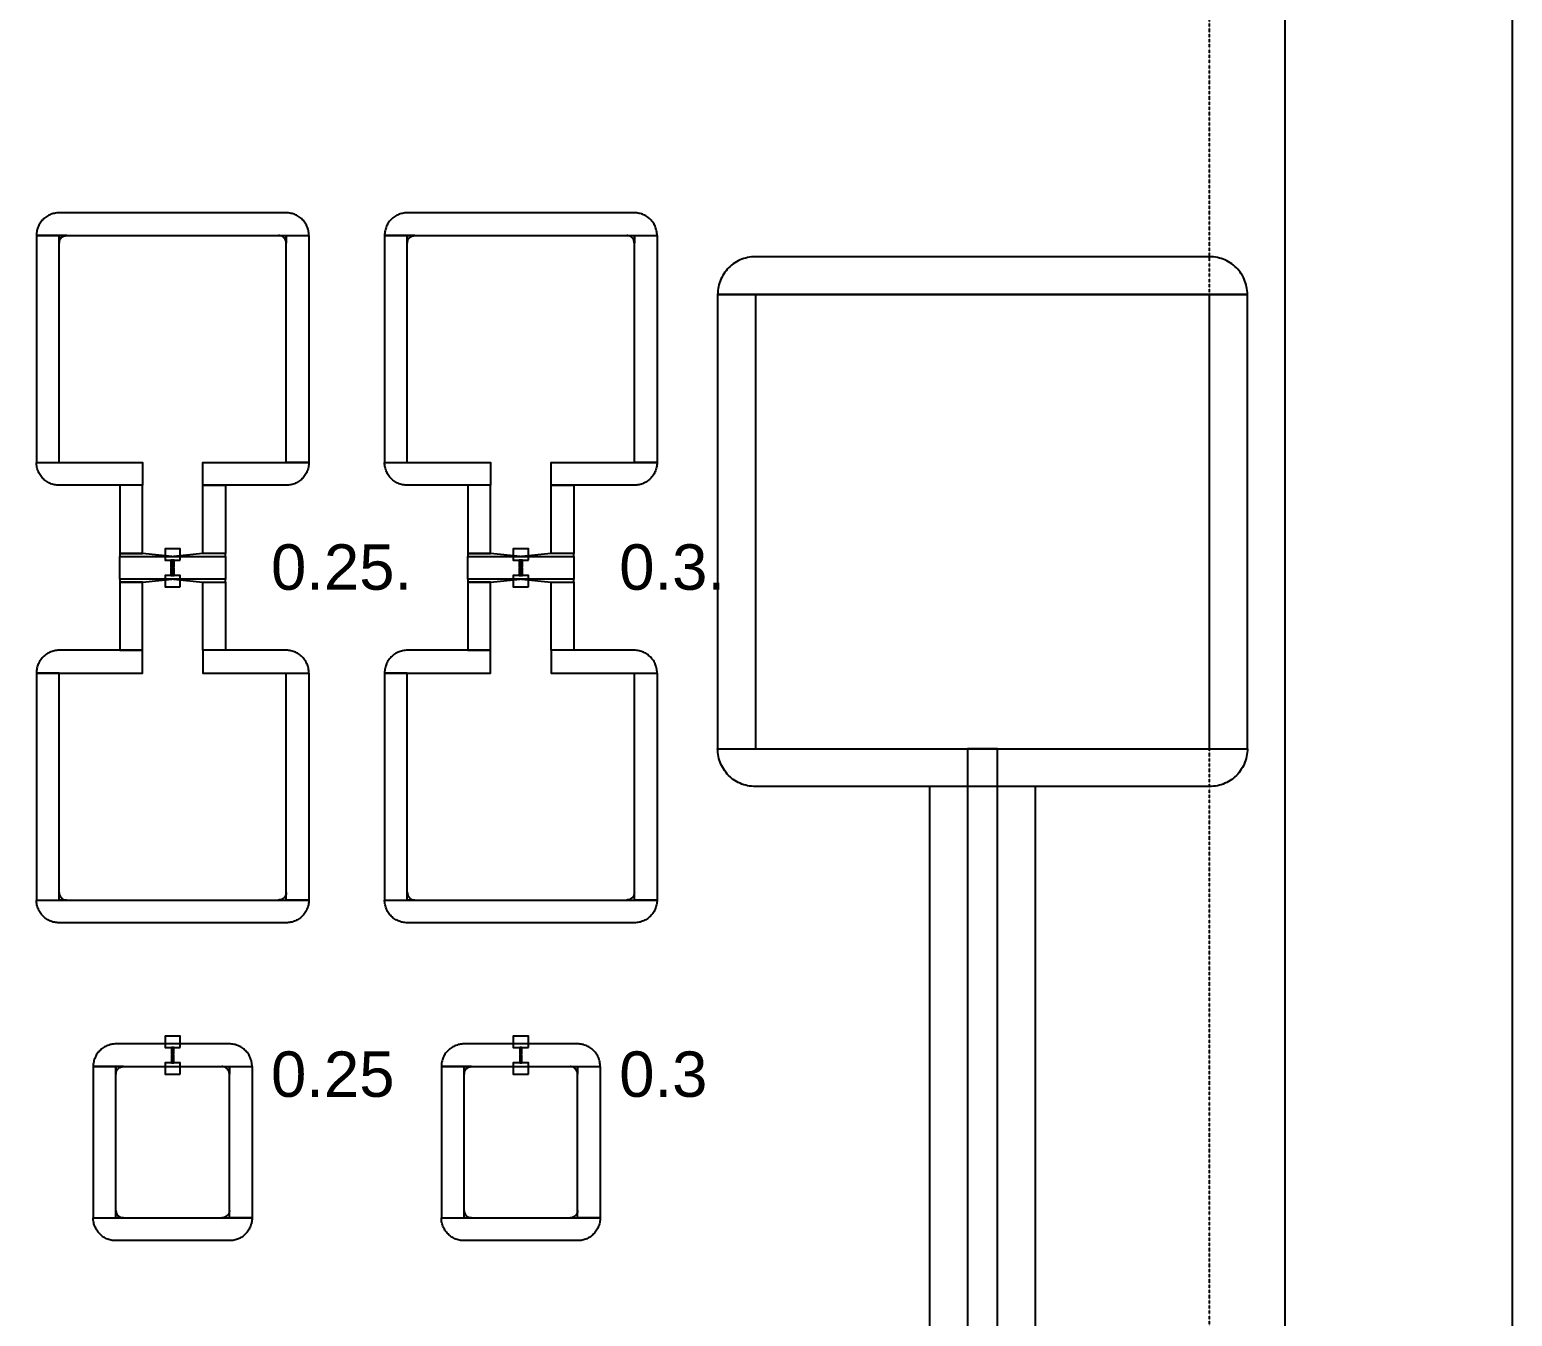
# Model space of a CAD drawing. Extents: x 100 to 6900, y 100 to 6900.
# Drawn here: x 4941 to 6900, y 3500 to 5200 of the extents above; entities that cross this region are included whole.
import ezdxf

# ---------------------------------------------------------------- set-up
doc = ezdxf.new("R2010")
doc.units = 0
doc.linetypes.add('DOT', pattern=[0.2, 0, -0.2])
doc.layers.get('0').update_dxf_attribs({"linetype": 'CONTINUOUS'})
for name, color, linetype in [('BASEMETAL', 4, 'CONTINUOUS'), ('DICEGRID', 3, 'CONTINUOUS'), ('FRAME', 8, 'CONTINUOUS'), ('JUNCTION', 1, 'CONTINUOUS'), ('MARKERS', 2, 'CONTINUOUS'), ('SECONDLAYER', 6, 'CONTINUOUS'), ('UNDERCUT', 2, 'CONTINUOUS')]:
    doc.layers.add(name, color=color, linetype=linetype)
doc.styles.get("Standard").update_dxf_attribs({"font": 'arial.ttf'})

# ---------------------------------------------------------------- blocks, each defined once
blk = doc.blocks.new('CHIP_JARRAY')
for points in [[(5030, 4828), (5210, 4828), (5210, 4828), (5210, 4829.6), (5209.8, 4831.1), (5209.6, 4832.7), (5209.3, 4834.2), (5209, 4835.8), (5208.5, 4837.3), (5208, 4838.8), (5207.4, 4840.2), (5206.7, 4841.6), (5206, 4843), (5205.2, 4844.3), (5204.3, 4845.6), (5203.3, 4846.9), (5202.3, 4848.1), (5201.2, 4849.2), (5200.1, 4850.3), (5198.9, 4851.3), (5197.6, 4852.3), (5196.3, 4853.2), (5195, 4854), (5193.6, 4854.7), (5192.2, 4855.4), (5190.8, 4856), (5189.3, 4856.5), (5187.8, 4857), (5186.2, 4857.3), (5184.7, 4857.6), (5183.1, 4857.8), (5181.6, 4858), (5180, 4858), (4880, 4858), (4878.4, 4858), (4876.9, 4857.8), (4875.3, 4857.6), (4873.8, 4857.3), (4872.2, 4857), (4870.7, 4856.5), (4869.2, 4856), (4867.8, 4855.4), (4866.4, 4854.7), (4865, 4854), (4863.7, 4853.2), (4862.4, 4852.3), (4861.1, 4851.3), (4859.9, 4850.3), (4858.8, 4849.2), (4857.7, 4848.1), (4856.7, 4846.9), (4855.7, 4845.6), (4854.8, 4844.3), (4854, 4843), (4853.3, 4841.6), (4852.6, 4840.2), (4852, 4838.8), (4851.5, 4837.3), (4851, 4835.8), (4850.7, 4834.2), (4850.4, 4832.7), (4850.2, 4831.1), (4850, 4829.6), (4850, 4828), (4850, 4828)], [(5490, 4828), (5670, 4828), (5670, 4828), (5670, 4829.6), (5669.8, 4831.1), (5669.6, 4832.7), (5669.3, 4834.2), (5669, 4835.8), (5668.5, 4837.3), (5668, 4838.8), (5667.4, 4840.2), (5666.7, 4841.6), (5666, 4843), (5665.2, 4844.3), (5664.3, 4845.6), (5663.3, 4846.9), (5662.3, 4848.1), (5661.2, 4849.2), (5660.1, 4850.3), (5658.9, 4851.3), (5657.6, 4852.3), (5656.3, 4853.2), (5655, 4854), (5653.6, 4854.7), (5652.2, 4855.4), (5650.8, 4856), (5649.3, 4856.5), (5647.8, 4857), (5646.2, 4857.3), (5644.7, 4857.6), (5643.1, 4857.8), (5641.6, 4858), (5640, 4858), (5340, 4858), (5338.4, 4858), (5336.9, 4857.8), (5335.3, 4857.6), (5333.8, 4857.3), (5332.2, 4857), (5330.7, 4856.5), (5329.2, 4856), (5327.8, 4855.4), (5326.4, 4854.7), (5325, 4854), (5323.7, 4853.2), (5322.4, 4852.3), (5321.1, 4851.3), (5319.9, 4850.3), (5318.8, 4849.2), (5317.7, 4848.1), (5316.7, 4846.9), (5315.7, 4845.6), (5314.8, 4844.3), (5314, 4843), (5313.3, 4841.6), (5312.6, 4840.2), (5312, 4838.8), (5311.5, 4837.3), (5311, 4835.8), (5310.7, 4834.2), (5310.4, 4832.7), (5310.2, 4831.1), (5310, 4829.6), (5310, 4828), (5310, 4828)], [(4880, 4528), (4880, 4828), (4850, 4828), (4850, 4528)], [(4880, 4828), (4880, 4818), (4880.1, 4819), (4880.2, 4820.1), (4880.5, 4821.1), (4880.9, 4822.1), (4881.3, 4823), (4881.9, 4823.9), (4882.6, 4824.7), (4883.3, 4825.4), (4884.1, 4826.1), (4885, 4826.7), (4885.9, 4827.1), (4886.9, 4827.5), (4887.9, 4827.8), (4889, 4827.9), (4890, 4828)], [(5180, 4828), (5180, 4818), (5179.9, 4819), (5179.8, 4820.1), (5179.5, 4821.1), (5179.1, 4822.1), (5178.7, 4823), (5178.1, 4823.9), (5177.4, 4824.7), (5176.7, 4825.4), (5175.9, 4826.1), (5175, 4826.7), (5174.1, 4827.1), (5173.1, 4827.5), (5172.1, 4827.8), (5171, 4827.9), (5170, 4828)], [(5180, 4528), (5180, 4828), (5210, 4828), (5210, 4528)], [(5340, 4528), (5340, 4828), (5310, 4828), (5310, 4528)], [(5340, 4828), (5340, 4818), (5340.1, 4819), (5340.2, 4820.1), (5340.5, 4821.1), (5340.9, 4822.1), (5341.3, 4823), (5341.9, 4823.9), (5342.6, 4824.7), (5343.3, 4825.4), (5344.1, 4826.1), (5345, 4826.7), (5345.9, 4827.1), (5346.9, 4827.5), (5347.9, 4827.8), (5349, 4827.9), (5350, 4828)], [(5640, 4828), (5640, 4818), (5639.9, 4819), (5639.8, 4820.1), (5639.5, 4821.1), (5639.1, 4822.1), (5638.7, 4823), (5638.1, 4823.9), (5637.4, 4824.7), (5636.7, 4825.4), (5635.9, 4826.1), (5635, 4826.7), (5634.1, 4827.1), (5633.1, 4827.5), (5632.1, 4827.8), (5631, 4827.9), (5630, 4828)], [(5640, 4528), (5640, 4828), (5670, 4828), (5670, 4528)], [(6100, 4750), (6450, 4750), (6450, 4750), (6449.9, 4752.6), (6449.7, 4755.2), (6449.4, 4757.8), (6448.9, 4760.4), (6448.3, 4762.9), (6447.6, 4765.5), (6446.7, 4767.9), (6445.7, 4770.3), (6444.6, 4772.7), (6443.3, 4775), (6441.9, 4777.2), (6440.5, 4779.4), (6438.9, 4781.5), (6437.2, 4783.5), (6435.4, 4785.4), (6433.5, 4787.2), (6431.5, 4788.9), (6429.4, 4790.5), (6427.2, 4791.9), (6425, 4793.3), (6422.7, 4794.6), (6420.3, 4795.7), (6417.9, 4796.7), (6415.5, 4797.6), (6412.9, 4798.3), (6410.4, 4798.9), (6407.8, 4799.4), (6405.2, 4799.7), (6402.6, 4799.9), (6400, 4800), (5800, 4800), (5797.4, 4799.9), (5794.8, 4799.7), (5792.2, 4799.4), (5789.6, 4798.9), (5787.1, 4798.3), (5784.5, 4797.6), (5782.1, 4796.7), (5779.7, 4795.7), (5777.3, 4794.6), (5775, 4793.3), (5772.8, 4791.9), (5770.6, 4790.5), (5768.5, 4788.9), (5766.5, 4787.2), (5764.6, 4785.4), (5762.8, 4783.5), (5761.1, 4781.5), (5759.5, 4779.4), (5758.1, 4777.2), (5756.7, 4775), (5755.4, 4772.7), (5754.3, 4770.3), (5753.3, 4767.9), (5752.4, 4765.5), (5751.7, 4762.9), (5751.1, 4760.4), (5750.6, 4757.8), (5750.3, 4755.2), (5750.1, 4752.6), (5750, 4750), (5750, 4750)], [(6450, 4150), (6450, 4750), (5750, 4750), (5750, 4150)], [(4920, 4528), (4990, 4528), (4990, 4498), (4880, 4498), (4878.4, 4498), (4876.9, 4498.2), (4875.3, 4498.4), (4873.8, 4498.7), (4872.2, 4499), (4870.7, 4499.5), (4869.2, 4500), (4867.8, 4500.6), (4866.4, 4501.3), (4865, 4502), (4863.7, 4502.8), (4862.4, 4503.7), (4861.1, 4504.7), (4859.9, 4505.7), (4858.8, 4506.8), (4857.7, 4507.9), (4856.7, 4509.1), (4855.7, 4510.4), (4854.8, 4511.7), (4854, 4513), (4853.3, 4514.4), (4852.6, 4515.8), (4852, 4517.2), (4851.5, 4518.7), (4851, 4520.2), (4850.7, 4521.8), (4850.4, 4523.3), (4850.2, 4524.9), (4850, 4526.4), (4850, 4528), (4850, 4528)], [(5140, 4528), (5210, 4528), (5210, 4528), (5210, 4526.4), (5209.8, 4524.9), (5209.6, 4523.3), (5209.3, 4521.8), (5209, 4520.2), (5208.5, 4518.7), (5208, 4517.2), (5207.4, 4515.8), (5206.7, 4514.4), (5206, 4513), (5205.2, 4511.7), (5204.3, 4510.4), (5203.3, 4509.1), (5202.3, 4507.9), (5201.2, 4506.8), (5200.1, 4505.7), (5198.9, 4504.7), (5197.6, 4503.7), (5196.3, 4502.8), (5195, 4502), (5193.6, 4501.3), (5192.2, 4500.6), (5190.8, 4500), (5189.3, 4499.5), (5187.8, 4499), (5186.2, 4498.7), (5184.7, 4498.4), (5183.1, 4498.2), (5181.6, 4498), (5180, 4498), (5070, 4498), (5070, 4528)], [(5380, 4528), (5450, 4528), (5450, 4498), (5340, 4498), (5338.4, 4498), (5336.9, 4498.2), (5335.3, 4498.4), (5333.8, 4498.7), (5332.2, 4499), (5330.7, 4499.5), (5329.2, 4500), (5327.8, 4500.6), (5326.4, 4501.3), (5325, 4502), (5323.7, 4502.8), (5322.4, 4503.7), (5321.1, 4504.7), (5319.9, 4505.7), (5318.8, 4506.8), (5317.7, 4507.9), (5316.7, 4509.1), (5315.7, 4510.4), (5314.8, 4511.7), (5314, 4513), (5313.3, 4514.4), (5312.6, 4515.8), (5312, 4517.2), (5311.5, 4518.7), (5311, 4520.2), (5310.7, 4521.8), (5310.4, 4523.3), (5310.2, 4524.9), (5310, 4526.4), (5310, 4528), (5310, 4528)], [(5600, 4528), (5670, 4528), (5670, 4528), (5670, 4526.4), (5669.8, 4524.9), (5669.6, 4523.3), (5669.3, 4521.8), (5669, 4520.2), (5668.5, 4518.7), (5668, 4517.2), (5667.4, 4515.8), (5666.7, 4514.4), (5666, 4513), (5665.2, 4511.7), (5664.3, 4510.4), (5663.3, 4509.1), (5662.3, 4507.9), (5661.2, 4506.8), (5660.1, 4505.7), (5658.9, 4504.7), (5657.6, 4503.7), (5656.3, 4502.8), (5655, 4502), (5653.6, 4501.3), (5652.2, 4500.6), (5650.8, 4500), (5649.3, 4499.5), (5647.8, 4499), (5646.2, 4498.7), (5644.7, 4498.4), (5643.1, 4498.2), (5641.6, 4498), (5640, 4498), (5530, 4498), (5530, 4528)], [(4990, 4408), (4990, 4498), (4960, 4498), (4960, 4408)], [(5070, 4408), (5070, 4498), (5100, 4498), (5100, 4408)], [(5450, 4408), (5450, 4498), (5420, 4498), (5420, 4408)], [(5530, 4408), (5530, 4498), (5560, 4498), (5560, 4408)], [(5029, 4404), (4990, 4408), (4960, 4408), (4960, 4404)], [(5100, 4404), (5100, 4408), (5070, 4408), (5031, 4404)], [(5489, 4404), (5450, 4408), (5420, 4408), (5420, 4404)], [(5560, 4404), (5560, 4408), (5530, 4408), (5491, 4404)], [(5100, 4404), (5100, 4374), (4960, 4374), (4960, 4404)], [(5560, 4404), (5560, 4374), (5420, 4374), (5420, 4404)], [(4990, 4370), (5029, 4374), (4960, 4374), (4960, 4370)], [(4990, 4280), (4990, 4370), (4960, 4370), (4960, 4280)], [(5100, 4370), (5100, 4374), (5031, 4374), (5070, 4370)], [(5070, 4280), (5070, 4370), (5100, 4370), (5100, 4280)], [(5450, 4370), (5489, 4374), (5420, 4374), (5420, 4370)], [(5450, 4280), (5450, 4370), (5420, 4370), (5420, 4280)], [(5560, 4370), (5560, 4374), (5491, 4374), (5530, 4370)], [(5530, 4280), (5530, 4370), (5560, 4370), (5560, 4280)], [(4920, 4250), (4990, 4250), (4990, 4280), (4880, 4280), (4878.4, 4280), (4876.9, 4279.8), (4875.3, 4279.6), (4873.8, 4279.3), (4872.2, 4279), (4870.7, 4278.5), (4869.2, 4278), (4867.8, 4277.4), (4866.4, 4276.7), (4865, 4276), (4863.7, 4275.2), (4862.4, 4274.3), (4861.1, 4273.3), (4859.9, 4272.3), (4858.8, 4271.2), (4857.7, 4270.1), (4856.7, 4268.9), (4855.7, 4267.6), (4854.8, 4266.3), (4854, 4265), (4853.3, 4263.6), (4852.6, 4262.2), (4852, 4260.8), (4851.5, 4259.3), (4851, 4257.8), (4850.7, 4256.2), (4850.4, 4254.7), (4850.2, 4253.1), (4850, 4251.6), (4850, 4250), (4850, 4250)], [(5140, 4250), (5210, 4250), (5210, 4250), (5210, 4251.6), (5209.8, 4253.1), (5209.6, 4254.7), (5209.3, 4256.2), (5209, 4257.8), (5208.5, 4259.3), (5208, 4260.8), (5207.4, 4262.2), (5206.7, 4263.6), (5206, 4265), (5205.2, 4266.3), (5204.3, 4267.6), (5203.3, 4268.9), (5202.3, 4270.1), (5201.2, 4271.2), (5200.1, 4272.3), (5198.9, 4273.3), (5197.6, 4274.3), (5196.3, 4275.2), (5195, 4276), (5193.6, 4276.7), (5192.2, 4277.4), (5190.8, 4278), (5189.3, 4278.5), (5187.8, 4279), (5186.2, 4279.3), (5184.7, 4279.6), (5183.1, 4279.8), (5181.6, 4280), (5180, 4280), (5070, 4280), (5070, 4250)], [(5380, 4250), (5450, 4250), (5450, 4280), (5340, 4280), (5338.4, 4280), (5336.9, 4279.8), (5335.3, 4279.6), (5333.8, 4279.3), (5332.2, 4279), (5330.7, 4278.5), (5329.2, 4278), (5327.8, 4277.4), (5326.4, 4276.7), (5325, 4276), (5323.7, 4275.2), (5322.4, 4274.3), (5321.1, 4273.3), (5319.9, 4272.3), (5318.8, 4271.2), (5317.7, 4270.1), (5316.7, 4268.9), (5315.7, 4267.6), (5314.8, 4266.3), (5314, 4265), (5313.3, 4263.6), (5312.6, 4262.2), (5312, 4260.8), (5311.5, 4259.3), (5311, 4257.8), (5310.7, 4256.2), (5310.4, 4254.7), (5310.2, 4253.1), (5310, 4251.6), (5310, 4250), (5310, 4250)], [(5600, 4250), (5670, 4250), (5670, 4250), (5670, 4251.6), (5669.8, 4253.1), (5669.6, 4254.7), (5669.3, 4256.2), (5669, 4257.8), (5668.5, 4259.3), (5668, 4260.8), (5667.4, 4262.2), (5666.7, 4263.6), (5666, 4265), (5665.2, 4266.3), (5664.3, 4267.6), (5663.3, 4268.9), (5662.3, 4270.1), (5661.2, 4271.2), (5660.1, 4272.3), (5658.9, 4273.3), (5657.6, 4274.3), (5656.3, 4275.2), (5655, 4276), (5653.6, 4276.7), (5652.2, 4277.4), (5650.8, 4278), (5649.3, 4278.5), (5647.8, 4279), (5646.2, 4279.3), (5644.7, 4279.6), (5643.1, 4279.8), (5641.6, 4280), (5640, 4280), (5530, 4280), (5530, 4250)], [(4880, 3950), (4880, 4250), (4850, 4250), (4850, 3950)], [(5180, 3950), (5180, 4250), (5210, 4250), (5210, 3950)], [(5340, 3950), (5340, 4250), (5310, 4250), (5310, 3950)], [(5640, 3950), (5640, 4250), (5670, 4250), (5670, 3950)], [(6100, 4150), (6450, 4150), (6450, 4150), (6449.9, 4147.4), (6449.7, 4144.8), (6449.4, 4142.2), (6448.9, 4139.6), (6448.3, 4137.1), (6447.6, 4134.5), (6446.7, 4132.1), (6445.7, 4129.7), (6444.6, 4127.3), (6443.3, 4125), (6441.9, 4122.8), (6440.5, 4120.6), (6438.9, 4118.5), (6437.2, 4116.5), (6435.4, 4114.6), (6433.5, 4112.8), (6431.5, 4111.1), (6429.4, 4109.5), (6427.2, 4108.1), (6425, 4106.7), (6422.7, 4105.4), (6420.3, 4104.3), (6417.9, 4103.3), (6415.5, 4102.4), (6412.9, 4101.7), (6410.4, 4101.1), (6407.8, 4100.6), (6405.2, 4100.3), (6402.6, 4100.1), (6400, 4100), (5800, 4100), (5797.4, 4100.1), (5794.8, 4100.3), (5792.2, 4100.6), (5789.6, 4101.1), (5787.1, 4101.7), (5784.5, 4102.4), (5782.1, 4103.3), (5779.7, 4104.3), (5777.3, 4105.4), (5775, 4106.7), (5772.8, 4108.1), (5770.6, 4109.5), (5768.5, 4111.1), (5766.5, 4112.8), (5764.6, 4114.6), (5762.8, 4116.5), (5761.1, 4118.5), (5759.5, 4120.6), (5758.1, 4122.8), (5756.7, 4125), (5755.4, 4127.3), (5754.3, 4129.7), (5753.3, 4132.1), (5752.4, 4134.5), (5751.7, 4137.1), (5751.1, 4139.6), (5750.6, 4142.2), (5750.3, 4144.8), (5750.1, 4147.4), (5750, 4150), (5750, 4150)], [(6170, 2700), (6170, 4100), (6030, 4100), (6030, 2700)], [(4880, 3950), (4880, 3960), (4880.1, 3959), (4880.2, 3957.9), (4880.5, 3956.9), (4880.9, 3955.9), (4881.3, 3955), (4881.9, 3954.1), (4882.6, 3953.3), (4883.3, 3952.6), (4884.1, 3951.9), (4885, 3951.3), (4885.9, 3950.9), (4886.9, 3950.5), (4887.9, 3950.2), (4889, 3950.1), (4890, 3950)], [(5180, 3950), (5180, 3960), (5179.9, 3959), (5179.8, 3957.9), (5179.5, 3956.9), (5179.1, 3955.9), (5178.7, 3955), (5178.1, 3954.1), (5177.4, 3953.3), (5176.7, 3952.6), (5175.9, 3951.9), (5175, 3951.3), (5174.1, 3950.9), (5173.1, 3950.5), (5172.1, 3950.2), (5171, 3950.1), (5170, 3950)], [(5340, 3950), (5340, 3960), (5340.1, 3959), (5340.2, 3957.9), (5340.5, 3956.9), (5340.9, 3955.9), (5341.3, 3955), (5341.9, 3954.1), (5342.6, 3953.3), (5343.3, 3952.6), (5344.1, 3951.9), (5345, 3951.3), (5345.9, 3950.9), (5346.9, 3950.5), (5347.9, 3950.2), (5349, 3950.1), (5350, 3950)], [(5640, 3950), (5640, 3960), (5639.9, 3959), (5639.8, 3957.9), (5639.5, 3956.9), (5639.1, 3955.9), (5638.7, 3955), (5638.1, 3954.1), (5637.4, 3953.3), (5636.7, 3952.6), (5635.9, 3951.9), (5635, 3951.3), (5634.1, 3950.9), (5633.1, 3950.5), (5632.1, 3950.2), (5631, 3950.1), (5630, 3950)], [(5030, 3950), (5210, 3950), (5210, 3950), (5210, 3948.4), (5209.8, 3946.9), (5209.6, 3945.3), (5209.3, 3943.8), (5209, 3942.2), (5208.5, 3940.7), (5208, 3939.2), (5207.4, 3937.8), (5206.7, 3936.4), (5206, 3935), (5205.2, 3933.7), (5204.3, 3932.4), (5203.3, 3931.1), (5202.3, 3929.9), (5201.2, 3928.8), (5200.1, 3927.7), (5198.9, 3926.7), (5197.6, 3925.7), (5196.3, 3924.8), (5195, 3924), (5193.6, 3923.3), (5192.2, 3922.6), (5190.8, 3922), (5189.3, 3921.5), (5187.8, 3921), (5186.2, 3920.7), (5184.7, 3920.4), (5183.1, 3920.2), (5181.6, 3920), (5180, 3920), (4880, 3920), (4878.4, 3920), (4876.9, 3920.2), (4875.3, 3920.4), (4873.8, 3920.7), (4872.2, 3921), (4870.7, 3921.5), (4869.2, 3922), (4867.8, 3922.6), (4866.4, 3923.3), (4865, 3924), (4863.7, 3924.8), (4862.4, 3925.7), (4861.1, 3926.7), (4859.9, 3927.7), (4858.8, 3928.8), (4857.7, 3929.9), (4856.7, 3931.1), (4855.7, 3932.4), (4854.8, 3933.7), (4854, 3935), (4853.3, 3936.4), (4852.6, 3937.8), (4852, 3939.2), (4851.5, 3940.7), (4851, 3942.2), (4850.7, 3943.8), (4850.4, 3945.3), (4850.2, 3946.9), (4850, 3948.4), (4850, 3950), (4850, 3950)], [(5490, 3950), (5670, 3950), (5670, 3950), (5670, 3948.4), (5669.8, 3946.9), (5669.6, 3945.3), (5669.3, 3943.8), (5669, 3942.2), (5668.5, 3940.7), (5668, 3939.2), (5667.4, 3937.8), (5666.7, 3936.4), (5666, 3935), (5665.2, 3933.7), (5664.3, 3932.4), (5663.3, 3931.1), (5662.3, 3929.9), (5661.2, 3928.8), (5660.1, 3927.7), (5658.9, 3926.7), (5657.6, 3925.7), (5656.3, 3924.8), (5655, 3924), (5653.6, 3923.3), (5652.2, 3922.6), (5650.8, 3922), (5649.3, 3921.5), (5647.8, 3921), (5646.2, 3920.7), (5644.7, 3920.4), (5643.1, 3920.2), (5641.6, 3920), (5640, 3920), (5340, 3920), (5338.4, 3920), (5336.9, 3920.2), (5335.3, 3920.4), (5333.8, 3920.7), (5332.2, 3921), (5330.7, 3921.5), (5329.2, 3922), (5327.8, 3922.6), (5326.4, 3923.3), (5325, 3924), (5323.7, 3924.8), (5322.4, 3925.7), (5321.1, 3926.7), (5319.9, 3927.7), (5318.8, 3928.8), (5317.7, 3929.9), (5316.7, 3931.1), (5315.7, 3932.4), (5314.8, 3933.7), (5314, 3935), (5313.3, 3936.4), (5312.6, 3937.8), (5312, 3939.2), (5311.5, 3940.7), (5311, 3942.2), (5310.7, 3943.8), (5310.4, 3945.3), (5310.2, 3946.9), (5310, 3948.4), (5310, 3950), (5310, 3950)], [(5030, 3730), (5135, 3730), (5135, 3730), (5135, 3731.6), (5134.8, 3733.1), (5134.6, 3734.7), (5134.3, 3736.2), (5134, 3737.8), (5133.5, 3739.3), (5133, 3740.8), (5132.4, 3742.2), (5131.7, 3743.6), (5131, 3745), (5130.2, 3746.3), (5129.3, 3747.6), (5128.3, 3748.9), (5127.3, 3750.1), (5126.2, 3751.2), (5125.1, 3752.3), (5123.9, 3753.3), (5122.6, 3754.3), (5121.3, 3755.2), (5120, 3756), (5118.6, 3756.7), (5117.2, 3757.4), (5115.8, 3758), (5114.3, 3758.5), (5112.8, 3759), (5111.2, 3759.3), (5109.7, 3759.6), (5108.1, 3759.8), (5106.6, 3760), (5105, 3760), (4955, 3760), (4953.4, 3760), (4951.9, 3759.8), (4950.3, 3759.6), (4948.8, 3759.3), (4947.2, 3759), (4945.7, 3758.5), (4944.2, 3758), (4942.8, 3757.4), (4941.4, 3756.7), (4940, 3756), (4938.7, 3755.2), (4937.4, 3754.3), (4936.1, 3753.3), (4934.9, 3752.3), (4933.8, 3751.2), (4932.7, 3750.1), (4931.7, 3748.9), (4930.7, 3747.6), (4929.8, 3746.3), (4929, 3745), (4928.3, 3743.6), (4927.6, 3742.2), (4927, 3740.8), (4926.5, 3739.3), (4926, 3737.8), (4925.7, 3736.2), (4925.4, 3734.7), (4925.2, 3733.1), (4925, 3731.6), (4925, 3730), (4925, 3730)], [(5490, 3730), (5595, 3730), (5595, 3730), (5595, 3731.6), (5594.8, 3733.1), (5594.6, 3734.7), (5594.3, 3736.2), (5594, 3737.8), (5593.5, 3739.3), (5593, 3740.8), (5592.4, 3742.2), (5591.7, 3743.6), (5591, 3745), (5590.2, 3746.3), (5589.3, 3747.6), (5588.3, 3748.9), (5587.3, 3750.1), (5586.2, 3751.2), (5585.1, 3752.3), (5583.9, 3753.3), (5582.6, 3754.3), (5581.3, 3755.2), (5580, 3756), (5578.6, 3756.7), (5577.2, 3757.4), (5575.8, 3758), (5574.3, 3758.5), (5572.8, 3759), (5571.2, 3759.3), (5569.7, 3759.6), (5568.1, 3759.8), (5566.6, 3760), (5565, 3760), (5415, 3760), (5413.4, 3760), (5411.9, 3759.8), (5410.3, 3759.6), (5408.8, 3759.3), (5407.2, 3759), (5405.7, 3758.5), (5404.2, 3758), (5402.8, 3757.4), (5401.4, 3756.7), (5400, 3756), (5398.7, 3755.2), (5397.4, 3754.3), (5396.1, 3753.3), (5394.9, 3752.3), (5393.8, 3751.2), (5392.7, 3750.1), (5391.7, 3748.9), (5390.7, 3747.6), (5389.8, 3746.3), (5389, 3745), (5388.3, 3743.6), (5387.6, 3742.2), (5387, 3740.8), (5386.5, 3739.3), (5386, 3737.8), (5385.7, 3736.2), (5385.4, 3734.7), (5385.2, 3733.1), (5385, 3731.6), (5385, 3730), (5385, 3730)], [(4955, 3530), (4955, 3730), (4925, 3730), (4925, 3530)], [(4955, 3730), (4955, 3720), (4955.1, 3721), (4955.2, 3722.1), (4955.5, 3723.1), (4955.9, 3724.1), (4956.3, 3725), (4956.9, 3725.9), (4957.6, 3726.7), (4958.3, 3727.4), (4959.1, 3728.1), (4960, 3728.7), (4960.9, 3729.1), (4961.9, 3729.5), (4962.9, 3729.8), (4964, 3729.9), (4965, 3730)], [(5105, 3730), (5105, 3720), (5104.9, 3721), (5104.8, 3722.1), (5104.5, 3723.1), (5104.1, 3724.1), (5103.7, 3725), (5103.1, 3725.9), (5102.4, 3726.7), (5101.7, 3727.4), (5100.9, 3728.1), (5100, 3728.7), (5099.1, 3729.1), (5098.1, 3729.5), (5097.1, 3729.8), (5096, 3729.9), (5095, 3730)], [(5105, 3530), (5105, 3730), (5135, 3730), (5135, 3530)], [(5415, 3530), (5415, 3730), (5385, 3730), (5385, 3530)], [(5415, 3730), (5415, 3720), (5415.1, 3721), (5415.2, 3722.1), (5415.5, 3723.1), (5415.9, 3724.1), (5416.3, 3725), (5416.9, 3725.9), (5417.6, 3726.7), (5418.3, 3727.4), (5419.1, 3728.1), (5420, 3728.7), (5420.9, 3729.1), (5421.9, 3729.5), (5422.9, 3729.8), (5424, 3729.9), (5425, 3730)], [(5565, 3730), (5565, 3720), (5564.9, 3721), (5564.8, 3722.1), (5564.5, 3723.1), (5564.1, 3724.1), (5563.7, 3725), (5563.1, 3725.9), (5562.4, 3726.7), (5561.7, 3727.4), (5560.9, 3728.1), (5560, 3728.7), (5559.1, 3729.1), (5558.1, 3729.5), (5557.1, 3729.8), (5556, 3729.9), (5555, 3730)], [(5565, 3530), (5565, 3730), (5595, 3730), (5595, 3530)], [(5030, 3530), (5135, 3530), (5135, 3530), (5135, 3528.4), (5134.8, 3526.9), (5134.6, 3525.3), (5134.3, 3523.8), (5134, 3522.2), (5133.5, 3520.7), (5133, 3519.2), (5132.4, 3517.8), (5131.7, 3516.4), (5131, 3515), (5130.2, 3513.7), (5129.3, 3512.4), (5128.3, 3511.1), (5127.3, 3509.9), (5126.2, 3508.8), (5125.1, 3507.7), (5123.9, 3506.7), (5122.6, 3505.7), (5121.3, 3504.8), (5120, 3504), (5118.6, 3503.3), (5117.2, 3502.6), (5115.8, 3502), (5114.3, 3501.5), (5112.8, 3501), (5111.2, 3500.7), (5109.7, 3500.4), (5108.1, 3500.2), (5106.6, 3500), (5105, 3500), (4955, 3500), (4953.4, 3500), (4951.9, 3500.2), (4950.3, 3500.4), (4948.8, 3500.7), (4947.2, 3501), (4945.7, 3501.5), (4944.2, 3502), (4942.8, 3502.6), (4941.4, 3503.3), (4940, 3504), (4938.7, 3504.8), (4937.4, 3505.7), (4936.1, 3506.7), (4934.9, 3507.7), (4933.8, 3508.8), (4932.7, 3509.9), (4931.7, 3511.1), (4930.7, 3512.4), (4929.8, 3513.7), (4929, 3515), (4928.3, 3516.4), (4927.6, 3517.8), (4927, 3519.2), (4926.5, 3520.7), (4926, 3522.2), (4925.7, 3523.8), (4925.4, 3525.3), (4925.2, 3526.9), (4925, 3528.4), (4925, 3530), (4925, 3530)], [(4955, 3530), (4955, 3540), (4955.1, 3539), (4955.2, 3537.9), (4955.5, 3536.9), (4955.9, 3535.9), (4956.3, 3535), (4956.9, 3534.1), (4957.6, 3533.3), (4958.3, 3532.6), (4959.1, 3531.9), (4960, 3531.3), (4960.9, 3530.9), (4961.9, 3530.5), (4962.9, 3530.2), (4964, 3530.1), (4965, 3530)], [(5105, 3530), (5105, 3540), (5104.9, 3539), (5104.8, 3537.9), (5104.5, 3536.9), (5104.1, 3535.9), (5103.7, 3535), (5103.1, 3534.1), (5102.4, 3533.3), (5101.7, 3532.6), (5100.9, 3531.9), (5100, 3531.3), (5099.1, 3530.9), (5098.1, 3530.5), (5097.1, 3530.2), (5096, 3530.1), (5095, 3530)], [(5490, 3530), (5595, 3530), (5595, 3530), (5595, 3528.4), (5594.8, 3526.9), (5594.6, 3525.3), (5594.3, 3523.8), (5594, 3522.2), (5593.5, 3520.7), (5593, 3519.2), (5592.4, 3517.8), (5591.7, 3516.4), (5591, 3515), (5590.2, 3513.7), (5589.3, 3512.4), (5588.3, 3511.1), (5587.3, 3509.9), (5586.2, 3508.8), (5585.1, 3507.7), (5583.9, 3506.7), (5582.6, 3505.7), (5581.3, 3504.8), (5580, 3504), (5578.6, 3503.3), (5577.2, 3502.6), (5575.8, 3502), (5574.3, 3501.5), (5572.8, 3501), (5571.2, 3500.7), (5569.7, 3500.4), (5568.1, 3500.2), (5566.6, 3500), (5565, 3500), (5415, 3500), (5413.4, 3500), (5411.9, 3500.2), (5410.3, 3500.4), (5408.8, 3500.7), (5407.2, 3501), (5405.7, 3501.5), (5404.2, 3502), (5402.8, 3502.6), (5401.4, 3503.3), (5400, 3504), (5398.7, 3504.8), (5397.4, 3505.7), (5396.1, 3506.7), (5394.9, 3507.7), (5393.8, 3508.8), (5392.7, 3509.9), (5391.7, 3511.1), (5390.7, 3512.4), (5389.8, 3513.7), (5389, 3515), (5388.3, 3516.4), (5387.6, 3517.8), (5387, 3519.2), (5386.5, 3520.7), (5386, 3522.2), (5385.7, 3523.8), (5385.4, 3525.3), (5385.2, 3526.9), (5385, 3528.4), (5385, 3530), (5385, 3530)], [(5415, 3530), (5415, 3540), (5415.1, 3539), (5415.2, 3537.9), (5415.5, 3536.9), (5415.9, 3535.9), (5416.3, 3535), (5416.9, 3534.1), (5417.6, 3533.3), (5418.3, 3532.6), (5419.1, 3531.9), (5420, 3531.3), (5420.9, 3530.9), (5421.9, 3530.5), (5422.9, 3530.2), (5424, 3530.1), (5425, 3530)], [(5565, 3530), (5565, 3540), (5564.9, 3539), (5564.8, 3537.9), (5564.5, 3536.9), (5564.1, 3535.9), (5563.7, 3535), (5563.1, 3534.1), (5562.4, 3533.3), (5561.7, 3532.6), (5560.9, 3531.9), (5560, 3531.3), (5559.1, 3530.9), (5558.1, 3530.5), (5557.1, 3530.2), (5556, 3530.1), (5555, 3530)]]:
    blk.add_lwpolyline(points, close=True)
at = {"layer": 'DICEGRID'}
blk.add_lwpolyline([(300, 300), (6500, 300), (6500, 6500), (300, 6500)], close=True, dxfattribs=at)
at = {"layer": 'FRAME'}
blk.add_lwpolyline([(0, 0), (6800, 0), (6800, 6800), (0, 6800)], close=True, dxfattribs=at)
at = {"layer": 'FRAME', "linetype": 'DOT'}
blk.add_lwpolyline([(400, 400), (6400, 400), (6400, 6400), (400, 6400)], close=True, dxfattribs=at)
at = {"layer": 'JUNCTION'}
for points in [[(5040, 4399), (5040, 4414), (5020, 4414), (5020, 4399)], [(5500, 4399), (5500, 4414), (5480, 4414), (5480, 4399)], [(5031.5, 4390.5), (5031.5, 4399), (5028.5, 4399), (5028.5, 4390.5)], [(5031.5, 4388.5), (5030.1, 4389), (5029.9, 4389), (5028.5, 4388.5)], [(5031.5, 4379), (5031.5, 4388.5), (5028.5, 4388.5), (5028.5, 4379)], [(5030.1, 4389), (5030.1, 4390.4), (5029.9, 4390.4), (5029.9, 4389)], [(5491.5, 4390.5), (5491.5, 4399), (5488.5, 4399), (5488.5, 4390.5)], [(5491.5, 4388.5), (5490.1, 4389), (5489.9, 4389), (5488.5, 4388.5)], [(5491.5, 4379), (5491.5, 4388.5), (5488.5, 4388.5), (5488.5, 4379)], [(5490.1, 4389), (5490.1, 4390.4), (5489.9, 4390.4), (5489.9, 4389)], [(5040, 4364), (5040, 4379), (5020, 4379), (5020, 4364)], [(5500, 4364), (5500, 4379), (5480, 4379), (5480, 4364)], [(5040, 3755), (5040, 3770), (5020, 3770), (5020, 3755)], [(5500, 3755), (5500, 3770), (5480, 3770), (5480, 3755)], [(5031.5, 3746.5), (5031.5, 3755), (5028.5, 3755), (5028.5, 3746.5)], [(5031.5, 3744.5), (5030.1, 3745), (5029.9, 3745), (5028.5, 3744.5)], [(5031.5, 3735), (5031.5, 3744.5), (5028.5, 3744.5), (5028.5, 3735)], [(5030.1, 3745), (5030.1, 3746.4), (5029.9, 3746.4), (5029.9, 3745)], [(5491.5, 3746.5), (5491.5, 3755), (5488.5, 3755), (5488.5, 3746.5)], [(5491.5, 3744.5), (5490.1, 3745), (5489.9, 3745), (5488.5, 3744.5)], [(5491.5, 3735), (5491.5, 3744.5), (5488.5, 3744.5), (5488.5, 3735)], [(5490.1, 3745), (5490.1, 3746.4), (5489.9, 3746.4), (5489.9, 3745)], [(5040, 3720), (5040, 3735), (5020, 3735), (5020, 3720)], [(5500, 3720), (5500, 3735), (5480, 3735), (5480, 3720)]]:
    blk.add_lwpolyline(points, close=True, dxfattribs=at)
at = {"layer": 'JUNCTION2'}
for points in [[(6400, 4150), (6400, 4750), (5800, 4750), (5800, 4150)], [(6120, 2650), (6120, 4150), (6080, 4150), (6080, 2650)]]:
    blk.add_lwpolyline(points, close=True, dxfattribs=at)
at = {"layer": 'SECONDLAYER'}
for points in [[(5040, 4399), (5040, 4414), (5020, 4414), (5020, 4399)], [(5500, 4399), (5500, 4414), (5480, 4414), (5480, 4399)], [(5032.2, 4390.5), (5032.2, 4399), (5027.8, 4399), (5027.8, 4390.5)], [(5032.2, 4390.4), (5032.2, 4390.5), (5027.8, 4390.5), (5027.8, 4390.4)], [(5032.2, 4388.5), (5030.6, 4389), (5029.4, 4389), (5027.8, 4388.5)], [(5032.2, 4379), (5032.2, 4388.5), (5027.8, 4388.5), (5027.8, 4379)], [(5030.6, 4389), (5030.6, 4390.4), (5029.4, 4390.4), (5029.4, 4389)], [(5492.2, 4390.5), (5492.2, 4399), (5487.8, 4399), (5487.8, 4390.5)], [(5492.2, 4390.4), (5492.2, 4390.5), (5487.8, 4390.5), (5487.8, 4390.4)], [(5492.2, 4388.5), (5490.7, 4389), (5489.3, 4389), (5487.8, 4388.5)], [(5492.2, 4379), (5492.2, 4388.5), (5487.8, 4388.5), (5487.8, 4379)], [(5490.7, 4389), (5490.7, 4390.4), (5489.3, 4390.4), (5489.3, 4389)], [(5040, 4364), (5040, 4379), (5020, 4379), (5020, 4364)], [(5500, 4364), (5500, 4379), (5480, 4379), (5480, 4364)]]:
    blk.add_lwpolyline(points, close=True, dxfattribs=at)
at = {"layer": 'UNDERCUT'}
for points in [[(5031.5, 4390.4), (5031.5, 4390.5), (5028.5, 4390.5), (5028.5, 4390.4)], [(5491.5, 4390.4), (5491.5, 4390.5), (5488.5, 4390.5), (5488.5, 4390.4)], [(5031.5, 3746.4), (5031.5, 3746.5), (5028.5, 3746.5), (5028.5, 3746.4)], [(5491.5, 3746.4), (5491.5, 3746.5), (5488.5, 3746.5), (5488.5, 3746.4)]]:
    blk.add_lwpolyline(points, close=True, dxfattribs=at)
at = {"layer": 'MARKERS'}
for s, p in [('0.25.', (5160, 4360)), ('0.3.', (5620, 4360)), ('0.25', (5160, 3690)), ('0.3', (5620, 3690))]:
    blk.add_text(s, height=60, dxfattribs=at).set_placement(p)

msp = doc.modelspace()

# ---------------------------------------------------------------- block references
at = {"layer": 'BASEMETAL'}
msp.add_blockref('CHIP_JARRAY', (100, 100), dxfattribs=at)

doc.saveas('drawing.dxf')
